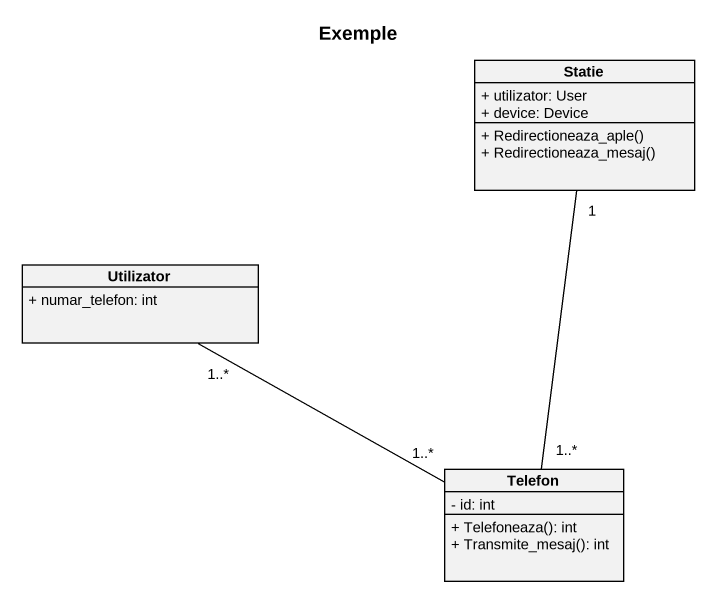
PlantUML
@startuml
title Exemple
hide circle
hide empty members
skinparam classAttributeIconSize 0
class Statie {
  + utilizator: User
  + device: Device
  + Redirectioneaza_aple()
  + Redirectioneaza_mesaj()
}
class Utilizator {
  + numar_telefon: int
}
class Telefon {
  - id: int
  + Telefoneaza(): int
  + Transmite_mesaj(): int
}
Statie "1" -- "1..*" Telefon
Utilizator "1..*" -right- "1..*" Telefon
@enduml
